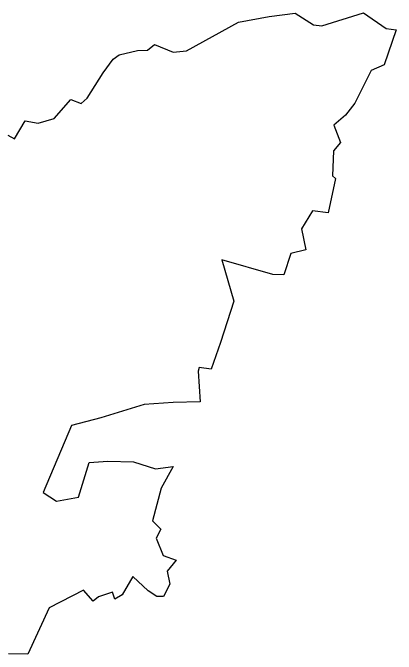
# Model space of a CAD drawing. Header units: metres. Extents: x 349514 to 354608, y 1756794 to 1760807.
# Drawn here: x 352623 to 354608, y 1757488 to 1760807 of the extents above; entities that cross this region are included whole.
import ezdxf

# ---------------------------------------------------------------- set-up
doc = ezdxf.new("R2010")
doc.units = ezdxf.units.M
doc.layers.add('VILLAGE BOUNDRY', color=10, linetype='Continuous')

msp = doc.modelspace()

# ---------------------------------------------------------------- linework, layer by layer
at = {"layer": 'VILLAGE BOUNDRY', "color": 3}
for points in [[(353357, 1760643.1), (353453, 1760603.7), (353521.9, 1760610.1), (353792.1, 1760758.5), (353950.5, 1760787.9), (354085.5, 1760805.2), (354179.9, 1760744.6), (354223.1, 1760738.4), (354438.4, 1760806.5), (354555.1, 1760724.8), (354607.5, 1760719.2), (354544.6, 1760537.5), (354477.6, 1760508.1), (354393.9, 1760339.9), (354344.8, 1760276.2), (354285.5, 1760224.9), (354319.2, 1760135.1), (354283.8, 1760092.6), (354278.7, 1759962.2), (354292.9, 1759948.8), (354255.9, 1759771.9), (354174.8, 1759782.1), (354117.9, 1759688.1), (354139.6, 1759579.9), (354062.6, 1759560.9), (354026.7, 1759451.1), (353969.2, 1759452.4), (353705.1, 1759528.3), (353766.9, 1759314.8), (353698.2, 1759099.8), (353650.1, 1758962.8), (353587.9, 1758971.2), (353582.5, 1758951.5), (353592.2, 1758793.9), (353453.3, 1758790.8), (353303.9, 1758780), (353078.5, 1758711.5), (352927.1, 1758670.9), (352780.2, 1758324.2), (352849.2, 1758278.9), (352963.2, 1758299.8), (353018.2, 1758478.9), (353114.8, 1758486.5), (353248.5, 1758483.6), (353362.3, 1758446.6), (353453.7, 1758458.7), (353391.6, 1758347), (353346.3, 1758178.5), (353389, 1758135), (353364.7, 1758087.6), (353402, 1757997.9), (353469.5, 1757974.3), (353422.5, 1757917.6), (353436.7, 1757849.4), (353402.8, 1757785.8), (353368.8, 1757785.7), (353323.7, 1757815.3), (353245.4, 1757890.2), (353189.8, 1757794.4), (353152, 1757773.1), (353140.1, 1757808.7), (353066.4, 1757785.2), (353038.8, 1757762.3), (352989.4, 1757818.6), (352812.1, 1757727.2), (352700.5, 1757487.9), (352601.9, 1757490)], [(353321.1, 1760613), (353357, 1760643.1)], [(352596.8, 1760172.7), (352631.9, 1760153.7), (352688, 1760246.8), (352753.8, 1760235.7), (352836.6, 1760259.3), (352923.5, 1760357.4), (352977.7, 1760337.3), (353009, 1760365.3), (353090.5, 1760496.2), (353143, 1760566), (353174.1, 1760588.3), (353268.9, 1760611.8), (353321.1, 1760613)]]:
    msp.add_lwpolyline(points, dxfattribs=at)

doc.saveas('drawing.dxf')
